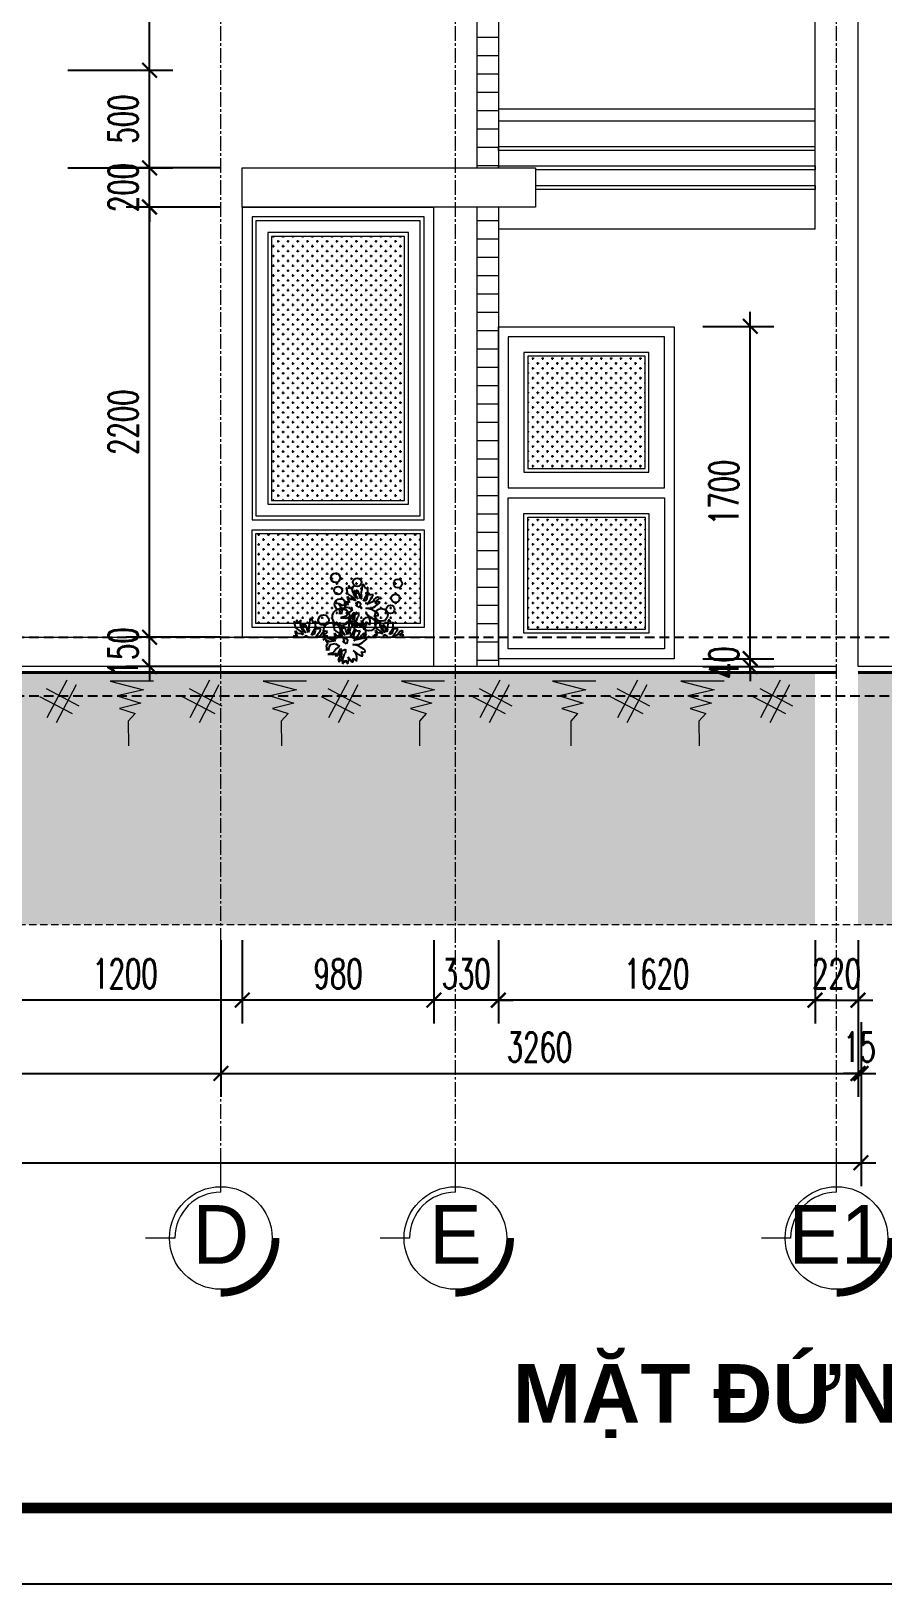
# Model space of a CAD drawing. Header units: millimetres. Extents: x -229618 to 2906, y -178063 to 96806.
# Drawn here: x -134404 to -130046, y -155647 to -147705 of the extents above; entities that cross this region are included whole.
import ezdxf
from ezdxf.enums import TextEntityAlignment as Align

# ---------------------------------------------------------------- set-up
doc = ezdxf.new("R2010")
doc.units = ezdxf.units.MM
doc.header["$LTSCALE"] = 200
doc.header["$MEASUREMENT"] = 0
doc.header["$PDMODE"] = 3
doc.header["$PDSIZE"] = 50
for name, pattern in [('CENTER', [2, 1.25, -0.25, 0.25, -0.25]), ('CENTER2', [1.125, 0.75, -0.125, 0.125, -0.125]), ('DASHED2', [0.375, 0.25, -0.125])]:
    doc.linetypes.add(name, pattern=pattern)
doc.layers.get('0').update_dxf_attribs({"color": 95, "linetype": 'CONTINUOUS'})
doc.layers.get('DEFPOINTS').update_dxf_attribs({"linetype": 'CONTINUOUS'})
for name, color, linetype, lineweight in [('cat', 1, 'CONTINUOUS', 40), ('hatch', 250, 'CONTINUOUS', 5), ('nho', 252, 'CONTINUOUS', 15), ('thay', 7, 'CONTINUOUS', 18), ('tim', 18, 'CENTER2', 9)]:
    doc.layers.add(name, color=color, linetype=linetype, lineweight=lineweight)
for name, color, linetype in [('DIM', 251, 'CONTINUOUS'), ('KHUNGTEN', 7, 'CONTINUOUS'), ('MANH', 9, 'CONTINUOUS'), ('NOITHAT', 99, 'CONTINUOUS'), ('TEXT', 33, 'CONTINUOUS'), ('TRUC', 251, 'CENTER')]:
    doc.layers.add(name, color=color, linetype=linetype)
doc.layers.add('in', color=203, linetype='CONTINUOUS', lineweight=5, plot=False)
doc.styles.add('Aria H B iso', font='Vharialb_0.ttf')
doc.styles.add('Aria H iso', font='Vharial_0.ttf')
doc.styles.add('dam', font='Vhavanb_0.ttf', dxfattribs={"width": 0.9, "height": 450})
doc.styles.add('Scale', font='vnsimli.shx', dxfattribs={"width": 0.65, "bigfont": 'bigfont.shx'})
doc.dimstyles.new('Scale', dxfattribs={"dimscale": 75, "dimtxt": 2, "dimasz": 1, "dimexe": 1.6, "dimexo": 0, "dimgap": 0.8, "dimtad": 1, "dimdec": 0, "dimzin": 0, "dimdsep": 46, "dimtxsty": 'Scale', "dimblk": 'ARCHTICK', "dimcen": 0.1, "dimdle": 1, "dimclrd": 256, "dimclre": 256, "dimclrt": 3, "dimadec": 0, "dimazin": 0, "dimtfac": 1, "dimtdec": 0, "dimtix": 1, "dimtmove": 2, "dimatfit": 3, "dimldrblk": 'ARCHTICK', "dimfxl": 0, "dimtolj": 1, "dimtzin": 0, "dimarcsym": 0})

# ---------------------------------------------------------------- blocks, each defined once
blk = doc.blocks.new('lohoa')
at = {"layer": 'NOITHAT'}
for p, q in [((-89.6, 460), (-82.6, 427.3)), ((-80.2, 450.7), (-89.6, 460)), ((-82.6, 413.2), (-84.9, 406.2)), ((-84.9, 406.2), (-73.2, 382.8)), ((-82.6, 427.3), (-47.5, 403.9)), ((-70.9, 399.2), (-82.6, 413.2)), ((-75.6, 469.4), (-80.2, 450.7)), ((-68.5, 455.4), (-75.6, 469.4)), ((-52.1, 396.8), (-70.9, 399.2)), ((-52.1, 467.1), (-68.5, 455.4)), ((-56.8, 453), (-52.1, 467.1)), ((-56.8, 443.6), (-56.8, 453)), ((-45.1, 415.6), (-56.8, 443.6)), ((-47.5, 446), (-45.1, 427.3)), ((-35.8, 434.3), (-47.5, 446)), ((-47.5, 403.9), (-42.8, 392.2)), ((-45.1, 427.3), (-28.7, 401.5)), ((-28.7, 401.5), (-45.1, 415.6)), ((-38.1, 446), (-35.8, 434.3)), ((-28.7, 441.3), (-38.1, 446)), ((-24.1, 427.3), (-28.7, 441.3)), ((-17, 403.9), (-24.1, 427.3)), ((-12.3, 417.9), (-17, 403.9)), ((-10, 450.7), (-14.7, 427.3)), ((-14.7, 427.3), (-12.3, 417.9)), ((-7.7, 474.1), (-10, 450.7)), ((1.7, 474.1), (-7.7, 474.1)), ((-0.6, 389.8), (6.4, 406.2)), ((6.4, 460), (1.7, 474.1)), ((11.1, 453), (6.4, 460)), ((6.4, 406.2), (18.1, 424.9)), ((20.4, 462.4), (11.1, 453)), ((18.1, 413.2), (13.4, 394.5)), ((18.1, 424.9), (20.4, 443.6)), ((22.8, 427.3), (18.1, 413.2)), ((20.4, 443.6), (20.4, 462.4)), ((27.4, 431.9), (22.8, 427.3)), ((29.8, 420.2), (27.4, 431.9)), ((34.5, 422.6), (29.8, 420.2)), ((29.8, 392.2), (43.8, 410.9)), ((48.5, 424.9), (34.5, 422.6)), ((43.8, 410.9), (48.5, 424.9)), ((55.5, 401.5), (46.2, 387.5)), ((60.2, 406.2), (55.5, 401.5)), ((69.6, 410.9), (60.2, 406.2)), ((62.6, 392.2), (74.3, 399.2)), ((81.3, 408.5), (69.6, 410.9)), ((74.3, 399.2), (81.3, 408.5)), ((-129.4, 378.1), (-117.7, 361.7)), ((-108.3, 368.7), (-129.4, 378.1)), ((-117.7, 361.7), (-124.7, 347.7)), ((-124.7, 347.7), (-122.4, 324.3)), ((-122.4, 324.3), (-120, 338.3)), ((-120, 338.3), (-113, 324.3)), ((-113, 324.3), (-110.7, 338.3)), ((-110.7, 338.3), (-103.6, 354.7)), ((-77.9, 373.4), (-108.3, 368.7)), ((-103.6, 354.7), (-80.2, 359.4)), ((-82.6, 380.4), (-101.3, 378.1)), ((-101.3, 378.1), (-77.9, 373.4)), ((-94.3, 387.5), (-82.6, 380.4)), ((-75.6, 380.4), (-94.3, 387.5)), ((-73.2, 333.6), (-89.6, 312.6)), ((-82.6, 392.2), (-75.6, 380.4)), ((-73.2, 382.8), (-82.6, 392.2)), ((-80.2, 359.4), (-56.8, 345.3)), ((-56.8, 345.3), (-73.2, 333.6)), ((-61.5, 314.9), (-49.8, 333.6)), ((-49.8, 333.6), (-56.8, 291.5)), ((-42.8, 392.2), (-52.1, 396.8)), ((-47.5, 279.8), (-45.1, 321.9)), ((-45.1, 321.9), (-26.4, 331.3)), ((-40.4, 380.4), (-33.4, 378.1)), ((-31.1, 380.4), (-40.4, 380.4)), ((-33.4, 378.1), (-40.4, 366.4)), ((-40.4, 366.4), (-35.8, 371.1)), ((-35.8, 371.1), (-33.4, 361.7)), ((-33.4, 385.1), (-31.1, 380.4)), ((-24.1, 385.1), (-33.4, 385.1)), ((-33.4, 361.7), (-31.1, 364.1)), ((-31.1, 364.1), (-24.1, 357)), ((-26.4, 331.3), (-26.4, 317.2)), ((-21.7, 387.5), (-24.1, 385.1)), ((-24.1, 357), (-21.7, 364.1)), ((-21.7, 380.4), (-21.7, 387.5)), ((-14.7, 380.4), (-21.7, 380.4)), ((-21.7, 364.1), (-14.7, 361.7)), ((-19.4, 366.4), (-14.7, 371.1)), ((-14.7, 361.7), (-19.4, 366.4)), ((-14.7, 371.1), (-14.7, 380.4)), ((13.4, 394.5), (-0.6, 389.8)), ((11.1, 354.7), (22.8, 354.7)), ((39.2, 347.7), (11.1, 354.7)), ((13.4, 324.3), (32.1, 307.9)), ((22.8, 317.2), (13.4, 324.3)), ((15.7, 373.4), (29.8, 392.2)), ((46.2, 387.5), (15.7, 373.4)), ((22.8, 354.7), (43.8, 354.7)), ((50.9, 340.7), (39.2, 347.7)), ((43.8, 354.7), (60.2, 364.1)), ((67.2, 331.3), (50.9, 340.7)), ((60.2, 382.8), (62.6, 392.2)), ((69.6, 387.5), (60.2, 382.8)), ((60.2, 364.1), (78.9, 380.4)), ((74.3, 324.3), (67.2, 331.3)), ((83.6, 385.1), (69.6, 387.5)), ((74.3, 314.9), (74.3, 324.3)), ((78.9, 380.4), (83.6, 385.1)), ((-356.9, 286.1), (-349.9, 253.3)), ((-347.6, 276.7), (-356.9, 286.1)), ((-349.9, 239.2), (-352.3, 232.2)), ((-349.9, 253.3), (-314.8, 229.9)), ((-338.2, 225.2), (-349.9, 239.2)), ((-342.9, 295.4), (-347.6, 276.7)), ((-335.9, 281.4), (-342.9, 295.4)), ((-319.5, 293.1), (-335.9, 281.4)), ((-324.2, 279), (-319.5, 293.1)), ((-324.2, 269.7), (-324.2, 279)), ((-312.5, 241.6), (-324.2, 269.7)), ((-314.8, 272), (-312.5, 253.3)), ((-303.1, 260.3), (-314.8, 272)), ((-312.5, 253.3), (-296.1, 227.5)), ((-296.1, 227.5), (-312.5, 241.6)), ((-305.4, 272), (-303.1, 260.3)), ((-296.1, 267.3), (-305.4, 272)), ((-291.4, 253.3), (-296.1, 267.3)), ((-284.4, 229.9), (-291.4, 253.3)), ((-279.7, 243.9), (-284.4, 229.9)), ((-277.3, 276.7), (-282, 253.3)), ((-282, 253.3), (-279.7, 243.9)), ((-275, 300.1), (-277.3, 276.7)), ((-265.6, 300.1), (-275, 300.1)), ((-261, 286.1), (-265.6, 300.1)), ((-256.3, 279), (-261, 286.1)), ((-261, 232.2), (-249.3, 250.9)), ((-246.9, 288.4), (-256.3, 279)), ((-249.3, 239.2), (-253.9, 220.5)), ((-249.3, 250.9), (-246.9, 269.7)), ((-244.6, 253.3), (-249.3, 239.2)), ((-246.9, 269.7), (-246.9, 288.4)), ((-239.9, 258), (-244.6, 253.3)), ((-237.5, 246.3), (-239.9, 258)), ((-232.9, 248.6), (-237.5, 246.3)), ((-218.8, 250.9), (-232.9, 248.6)), ((-223.5, 236.9), (-218.8, 250.9)), ((-156.3, 274.1), (-149.3, 241.3)), ((-147, 264.7), (-156.3, 274.1)), ((-149.3, 241.3), (-114.2, 217.9)), ((-142.3, 283.4), (-147, 264.7)), ((-135.3, 269.4), (-142.3, 283.4)), ((-118.9, 281.1), (-135.3, 269.4)), ((-123.6, 267), (-118.9, 281.1)), ((-123.6, 257.7), (-123.6, 267)), ((-111.8, 229.6), (-123.6, 257.7)), ((-89.6, 312.6), (-117.7, 305.5)), ((-117.7, 305.5), (-91.9, 303.2)), ((-114.2, 260), (-111.8, 241.3)), ((-102.5, 248.3), (-114.2, 260)), ((-111.8, 241.3), (-95.5, 215.5)), ((-104.8, 260), (-102.5, 248.3)), ((-95.5, 255.3), (-104.8, 260)), ((-90.8, 241.3), (-95.5, 255.3)), ((-91.9, 303.2), (-73.2, 310.2)), ((-83.8, 217.9), (-90.8, 241.3)), ((-76.7, 264.7), (-81.4, 241.3)), ((-81.4, 241.3), (-79.1, 231.9)), ((-73.2, 310.2), (-80.2, 296.2)), ((-80.2, 296.2), (-66.2, 298.5)), ((-74.4, 288.1), (-76.7, 264.7)), ((-65, 288.1), (-74.4, 288.1)), ((-66.2, 298.5), (-61.5, 314.9)), ((-60.3, 274.1), (-65, 288.1)), ((-56.8, 291.5), (-63.8, 275.1)), ((-63.8, 275.1), (-59.2, 263.4)), ((-55.7, 267), (-60.3, 274.1)), ((-60.3, 220.2), (-48.6, 239)), ((-59.2, 263.4), (-54.5, 279.8)), ((-46.3, 276.4), (-55.7, 267)), ((-54.5, 279.8), (-52.1, 270.4)), ((-52.1, 270.4), (-47.5, 279.8)), ((-48.6, 239), (-46.3, 257.7)), ((-44, 241.3), (-48.6, 227.2)), ((-46.3, 257.7), (-46.3, 276.4)), ((-39.3, 246), (-44, 241.3)), ((-40.4, 284.5), (-42.8, 270.4)), ((-42.8, 270.4), (-42.8, 256.4)), ((-42.8, 256.4), (-35.8, 265.7)), ((-33.4, 305.5), (-40.4, 284.5)), ((-36.9, 234.3), (-39.3, 246)), ((-35.8, 265.7), (-33.4, 261.1)), ((-28.7, 310.2), (-33.4, 305.5)), ((-33.4, 270.4), (-31.1, 263.4)), ((-33.4, 261.1), (-33.4, 270.4)), ((-18.2, 239), (-32.3, 236.6)), ((-31.1, 272.8), (-26.4, 265.7)), ((-31.1, 263.4), (-31.1, 272.8)), ((-26.4, 317.2), (-28.7, 310.2)), ((-26.4, 275.1), (-14.7, 256.4)), ((-26.4, 265.7), (-26.4, 275.1)), ((-22.9, 224.9), (-18.2, 239)), ((-14.7, 256.4), (-12.3, 265.7)), ((-12.3, 291.5), (-3, 277.4)), ((-10, 282.1), (-12.3, 291.5)), ((-12.3, 265.7), (-10, 272.8)), ((-10, 272.8), (-10, 282.1)), ((-3, 277.4), (4, 265.7)), ((4, 265.7), (13.4, 265.7)), ((13.4, 282.1), (20.4, 277.4)), ((13.4, 268.1), (13.4, 282.1)), ((13.4, 265.7), (13.4, 268.1)), ((20.4, 277.4), (27.4, 270.4)), ((29.8, 300.9), (22.8, 317.2)), ((27.4, 270.4), (32.1, 272.8)), ((32.1, 291.5), (29.8, 300.9)), ((32.1, 307.9), (55.5, 296.2)), ((32.1, 272.8), (32.1, 291.5)), ((53.2, 314.9), (57.9, 317.2)), ((60.2, 305.5), (53.2, 314.9)), ((55, 280.9), (61.1, 252.6)), ((63.1, 272.8), (55, 280.9)), ((55.5, 296.2), (62.6, 296.2)), ((57.9, 317.2), (74.3, 314.9)), ((61.1, 240.5), (59.1, 234.4)), ((62.6, 296.2), (60.2, 305.5)), ((61.1, 252.6), (91.4, 232.4)), ((71.2, 228.4), (61.1, 240.5)), ((67.1, 289), (63.1, 272.8)), ((73.2, 276.9), (67.1, 289)), ((87.3, 287), (73.2, 276.9)), ((83.3, 274.8), (87.3, 287)), ((83.3, 266.8), (83.3, 274.8)), ((93.4, 242.5), (83.3, 266.8)), ((91.4, 268.8), (93.4, 252.6)), ((101.5, 258.7), (91.4, 268.8)), ((93.4, 252.6), (107.6, 230.4)), ((107.6, 230.4), (93.4, 242.5)), ((99.5, 268.8), (101.5, 258.7)), ((107.6, 264.7), (99.5, 268.8)), ((111.6, 252.6), (107.6, 264.7)), ((117.7, 232.4), (111.6, 252.6)), ((121.7, 244.5), (117.7, 232.4)), ((123.7, 272.8), (119.7, 252.6)), ((119.7, 252.6), (121.7, 244.5)), ((125.7, 293), (123.7, 272.8)), ((133.8, 293), (125.7, 293)), ((137.9, 280.9), (133.8, 293)), ((141.9, 274.8), (137.9, 280.9)), ((137.9, 234.4), (148, 250.6)), ((150, 282.9), (141.9, 274.8)), ((148, 240.5), (143.9, 224.3)), ((148, 250.6), (150, 266.8)), ((152, 252.6), (148, 240.5)), ((150, 266.8), (150, 282.9)), ((156.1, 256.7), (152, 252.6)), ((158.1, 246.5), (156.1, 256.7)), ((162.1, 248.6), (158.1, 246.5)), ((158.1, 222.3), (170.2, 238.5)), ((174.2, 250.6), (162.1, 248.6)), ((170.2, 238.5), (174.2, 250.6)), ((192.4, 238.5), (184.3, 234.4)), ((202.5, 236.4), (192.4, 238.5)), ((-361.6, 213.5), (-349.9, 206.5)), ((-342.9, 206.5), (-361.6, 213.5)), ((-349.9, 206.5), (-356.3, 205.7)), ((-352.3, 232.2), (-340.5, 208.8)), ((-349.9, 218.2), (-342.9, 206.5)), ((-340.5, 208.8), (-349.9, 218.2)), ((-319.5, 222.8), (-338.2, 225.2)), ((-310.1, 218.2), (-319.5, 222.8)), ((-314.8, 229.9), (-310.1, 218.2)), ((-307.8, 206.5), (-305.4, 205.7)), ((-298.4, 206.5), (-307.8, 206.5)), ((-300.8, 211.1), (-298.4, 206.5)), ((-291.4, 211.1), (-300.8, 211.1)), ((-289, 213.5), (-291.4, 211.1)), ((-289, 206.5), (-289, 213.5)), ((-282, 206.5), (-289, 206.5)), ((-282, 205.7), (-282, 206.5)), ((-268, 215.8), (-261, 232.2)), ((-253.9, 220.5), (-268, 215.8)), ((-246.9, 205.7), (-237.5, 218.2)), ((-221.2, 213.5), (-238.1, 205.7)), ((-237.5, 218.2), (-223.5, 236.9)), ((-211.8, 227.5), (-221.2, 213.5)), ((-207.1, 232.2), (-211.8, 227.5)), ((-197.8, 236.9), (-207.1, 232.2)), ((-207.1, 208.8), (-204.8, 218.2)), ((-197.8, 213.5), (-207.1, 208.8)), ((-207.1, 190.1), (-188.4, 206.5)), ((-204.8, 218.2), (-193.1, 225.2)), ((-186, 234.6), (-197.8, 236.9)), ((-183.7, 211.1), (-197.8, 213.5)), ((-196.1, 192.1), (-184.4, 175.7)), ((-175.1, 182.8), (-196.1, 192.1)), ((-193.1, 225.2), (-186, 234.6)), ((-184.4, 175.7), (-191.4, 161.7)), ((-191.4, 161.7), (-189.1, 138.3)), ((-188.4, 206.5), (-183.7, 211.1)), ((-177.4, 152.3), (-170.4, 168.7)), ((-144.6, 187.5), (-175.1, 182.8)), ((-170.4, 168.7), (-147, 173.4)), ((-149.3, 194.5), (-168, 192.1)), ((-168, 192.1), (-144.6, 187.5)), ((-161, 201.5), (-149.3, 194.5)), ((-142.3, 194.5), (-161, 201.5)), ((-149.3, 227.2), (-151.6, 220.2)), ((-151.6, 220.2), (-139.9, 196.8)), ((-137.6, 213.2), (-149.3, 227.2)), ((-149.3, 206.2), (-142.3, 194.5)), ((-139.9, 196.8), (-149.3, 206.2)), ((-147, 173.4), (-123.6, 159.4)), ((-123.6, 159.4), (-139.9, 147.7)), ((-118.9, 210.9), (-137.6, 213.2)), ((-109.5, 206.2), (-118.9, 210.9)), ((-114.2, 217.9), (-109.5, 206.2)), ((-95.5, 215.5), (-111.8, 229.6)), ((-107.2, 194.5), (-100.1, 192.1)), ((-97.8, 194.5), (-107.2, 194.5)), ((-100.1, 192.1), (-107.2, 180.4)), ((-107.2, 180.4), (-102.5, 185.1)), ((-102.5, 185.1), (-100.1, 175.7)), ((-100.1, 199.2), (-97.8, 194.5)), ((-90.8, 199.2), (-100.1, 199.2)), ((-100.1, 175.7), (-97.8, 178.1)), ((-97.8, 178.1), (-90.8, 171.1)), ((-88.4, 201.5), (-90.8, 199.2)), ((-90.8, 171.1), (-88.4, 178.1)), ((-88.4, 194.5), (-88.4, 201.5)), ((-81.4, 194.5), (-88.4, 194.5)), ((-88.4, 178.1), (-81.4, 175.7)), ((-86.1, 180.4), (-81.4, 185.1)), ((-81.4, 175.7), (-86.1, 180.4)), ((-79.1, 231.9), (-83.8, 217.9)), ((-81.4, 185.1), (-81.4, 194.5)), ((-67.4, 203.8), (-60.3, 220.2)), ((-53.3, 208.5), (-67.4, 203.8)), ((-55.7, 168.7), (-44, 168.7)), ((-27.6, 161.7), (-55.7, 168.7)), ((-48.6, 227.2), (-53.3, 208.5)), ((-51, 187.5), (-36.9, 206.2)), ((-20.6, 201.5), (-51, 187.5)), ((-44, 168.7), (-22.9, 168.7)), ((-32.3, 236.6), (-36.9, 234.3)), ((-36.9, 206.2), (-22.9, 224.9)), ((-15.9, 154.7), (-27.6, 161.7)), ((-22.9, 168.7), (-6.5, 178.1)), ((-11.2, 215.5), (-20.6, 201.5)), ((-6.5, 220.2), (-11.2, 215.5)), ((2.9, 224.9), (-6.5, 220.2)), ((-6.5, 196.8), (-4.2, 206.2)), ((2.9, 201.5), (-6.5, 196.8)), ((-6.5, 178.1), (12.2, 194.5)), ((-4.2, 206.2), (7.5, 213.2)), ((14.6, 222.6), (2.9, 224.9)), ((16.9, 199.2), (2.9, 201.5)), ((7.5, 213.2), (14.6, 222.6)), ((12.2, 194.5), (16.9, 199.2)), ((20.7, 210.2), (23.9, 205.7)), ((30.8, 205.7), (20.7, 210.2)), ((61.1, 212.2), (44.9, 210.2)), ((44.9, 210.2), (65.1, 206.1)), ((51, 218.3), (61.1, 212.2)), ((67.1, 212.2), (51, 218.3)), ((59.1, 234.4), (69.2, 214.2)), ((61.1, 222.3), (67.1, 212.2)), ((69.2, 214.2), (61.1, 222.3)), ((65.1, 206.1), (62.1, 205.7)), ((87.3, 226.3), (71.2, 228.4)), ((95.4, 222.3), (87.3, 226.3)), ((91.4, 232.4), (95.4, 222.3)), ((97.5, 212.2), (103.5, 210.2)), ((105.5, 212.2), (97.5, 212.2)), ((103.5, 210.2), (100.8, 205.7)), ((103.5, 216.2), (105.5, 212.2)), ((111.6, 216.2), (103.5, 216.2)), ((113.6, 218.3), (111.6, 216.2)), ((113.6, 212.2), (113.6, 218.3)), ((119.7, 212.2), (113.6, 212.2)), ((119.7, 205.7), (119.7, 212.2)), ((131.8, 220.3), (137.9, 234.4)), ((143.9, 224.3), (131.8, 220.3)), ((145.9, 206.1), (158.1, 222.3)), ((172.2, 218.3), (145.9, 206.1)), ((180.3, 230.4), (172.2, 218.3)), ((184.3, 234.4), (180.3, 230.4)), ((184.3, 214.2), (186.4, 222.3)), ((192.4, 218.3), (184.3, 214.2)), ((186.4, 222.3), (196.5, 228.4)), ((204.6, 216.2), (192.4, 218.3)), ((193, 205.7), (200.5, 212.2)), ((196.5, 228.4), (202.5, 236.4)), ((200.5, 212.2), (204.6, 216.2)), ((-189.1, 138.3), (-186.8, 152.3)), ((-186.8, 152.3), (-179.7, 138.3)), ((-156.3, 126.6), (-184.4, 119.6)), ((-184.4, 119.6), (-158.7, 117.2)), ((-179.7, 138.3), (-177.4, 152.3)), ((-158.7, 117.2), (-139.9, 124.2)), ((-139.9, 147.7), (-156.3, 126.6)), ((-139.9, 124.2), (-147, 110.2)), ((-147, 110.2), (-132.9, 112.5)), ((-132.9, 112.5), (-128.2, 128.9)), ((-123.6, 105.5), (-130.6, 89.1)), ((-130.6, 89.1), (-125.9, 77.4)), ((-128.2, 128.9), (-116.5, 147.7)), ((-125.9, 77.4), (-121.2, 93.8)), ((-116.5, 147.7), (-123.6, 105.5)), ((-121.2, 93.8), (-118.9, 84.5)), ((-118.9, 84.5), (-114.2, 93.8)), ((-114.2, 93.8), (-111.8, 136)), ((-111.8, 136), (-93.1, 145.3)), ((-107.2, 98.5), (-109.5, 84.5)), ((-109.5, 84.5), (-109.5, 70.4)), ((-109.5, 70.4), (-102.5, 79.8)), ((-100.1, 119.6), (-107.2, 98.5)), ((-102.5, 79.8), (-100.1, 75.1)), ((-95.5, 124.2), (-100.1, 119.6)), ((-100.1, 84.5), (-97.8, 77.4)), ((-100.1, 75.1), (-100.1, 84.5)), ((-97.8, 86.8), (-93.1, 79.8)), ((-97.8, 77.4), (-97.8, 86.8)), ((-93.1, 131.3), (-95.5, 124.2)), ((-93.1, 145.3), (-93.1, 131.3)), ((-93.1, 89.1), (-81.4, 70.4)), ((-93.1, 79.8), (-93.1, 89.1)), ((-81.4, 70.4), (-79.1, 79.8)), ((-79.1, 105.5), (-69.7, 91.5)), ((-76.7, 96.2), (-79.1, 105.5)), ((-79.1, 79.8), (-76.7, 86.8)), ((-76.7, 86.8), (-76.7, 96.2)), ((-69.7, 91.5), (-62.7, 79.8)), ((-62.7, 79.8), (-53.3, 79.8)), ((-53.3, 138.3), (-34.6, 121.9)), ((-44, 131.3), (-53.3, 138.3)), ((-53.3, 96.2), (-46.3, 91.5)), ((-53.3, 82.1), (-53.3, 96.2)), ((-53.3, 79.8), (-53.3, 82.1)), ((-46.3, 91.5), (-39.3, 84.5)), ((-36.9, 114.9), (-44, 131.3)), ((-39.3, 84.5), (-34.6, 86.8)), ((-34.6, 105.5), (-36.9, 114.9)), ((-34.6, 121.9), (-11.2, 110.2)), ((-34.6, 86.8), (-34.6, 105.5)), ((0.5, 145.3), (-15.9, 154.7)), ((-13.5, 128.9), (-8.8, 131.3)), ((-6.5, 119.6), (-13.5, 128.9)), ((-11.2, 110.2), (-4.2, 110.2)), ((-8.8, 131.3), (7.5, 128.9)), ((-4.2, 110.2), (-6.5, 119.6)), ((7.5, 138.3), (0.5, 145.3)), ((7.5, 128.9), (7.5, 138.3))]:
    blk.add_line(p, q, dxfattribs=at)
for centre, radius in [((-144.1, 509.5), 23.7), ((-33.6, 486.8), 21.4), ((174.5, 480.5), 21.4), ((-131.4, 444.9), 20.5), ((-120.4, 373.9), 28.4), ((161.9, 404.9), 21.4), ((-205.6, 293.5), 26.8), ((-115.7, 309.3), 44.2), ((90.4, 319.7), 32.1), ((136.7, 348.2), 21.4), ((-163, 238.3), 42.6), ((-30.7, 234.3), 39.8), ((26.3, 273.4), 35.6)]:
    blk.add_circle(centre, radius, dxfattribs=at)
blk = doc.blocks.new('matsau')
at = {"layer": 'hatch', "linetype": 'Continuous'}
h = blk.add_hatch(dxfattribs=at)
h.set_pattern_fill('GRATE', color=256, scale=3000, style=0)
h.set_pattern_definition([(7e-15, (-29467.94, 185637.58), (0, 93.75), []), (90, (-29467.94, 185637.58), (-375, 2e-14), [])])
h.paths.add_polyline_path([(-8035, 4050), (-8145, 4050), (-8145, 3150), (-8035, 3150)])
h.paths.add_polyline_path([(-8035, 2950), (-8145, 2950), (-8145, 750), (-8035, 750)])
h.paths.add_polyline_path([(-8035, 6250), (-8145, 6250), (-8145, 4050), (-8035, 4050)])
h.paths.add_polyline_path([(-8145, 600), (-8035, 600), (-8035, 750), (-8145, 750)])
h = blk.add_hatch(dxfattribs=at)
h.set_pattern_fill('CROSS', color=256, scale=100, style=0)
h.set_pattern_definition([(180, (-6905, 820), (-25, 25), [12.5, -37.5]), (90, (-6911.25, 813.75), (25, 25), [12.5, -37.5])])
h.paths.add_polyline_path([(-6905, 1280), (-7745, 1280), (-7745, 820), (-6905, 820)])
h.paths.add_polyline_path([(-7665, 1450), (-7665, 2800), (-6985, 2800), (-6985, 1450)])
h = blk.add_hatch(dxfattribs=at)
h.set_pattern_fill('CROSS', color=256, scale=100, style=0)
h.set_pattern_definition([(0, (-8895, 845), (25, 25), [12.5, -37.5]), (90, (-8888.75, 838.75), (-25, 25), [12.5, -37.5])])
h.paths.add_polyline_path([(-8895, 2186.8), (-8895, 1613.4), (-8295, 1613.4), (-8295, 2186.8)])
h.paths.add_polyline_path([(-8895, 790), (-8295, 790), (-8295, 1363.4), (-8895, 1363.4)])
for points in [[(-6905, 1370), (-7745, 1370), (-7745, 2880), (-6905, 2880)], [(-6985, 1450), (-7665, 1450), (-7665, 2800), (-6985, 2800)], [(-8895, 2186.8), (-8295, 2186.8), (-8295, 1613.4), (-8895, 1613.4)], [(-8895, 790), (-8295, 790), (-8295, 1363.4), (-8895, 1363.4)], [(-6905, 1280), (-7745, 1280), (-7745, 820), (-6905, 820)]]:
    blk.add_lwpolyline(points, close=True, dxfattribs=at)
at = {"layer": 'nho', "linetype": 'Continuous'}
for points in [[(-8145, 3260), (-9763.8, 3260), (-9763.8, 3240), (-8145, 3240)], [(-6885, 1350), (-7765, 1350), (-7765, 2900), (-6885, 2900)], [(-6965, 1430), (-7685, 1430), (-7685, 2820), (-6965, 2820)], [(-8995, 2286.8), (-8195, 2286.8), (-8195, 1513.4), (-8995, 1513.4)], [(-8915, 2206.8), (-8275, 2206.8), (-8275, 1593.4), (-8915, 1593.4)], [(-8995, 690), (-8195, 690), (-8195, 1463.4), (-8995, 1463.4)], [(-8915, 770), (-8275, 770), (-8275, 1383.4), (-8915, 1383.4)], [(-6885, 1300), (-7765, 1300), (-7765, 800), (-6885, 800)]]:
    blk.add_lwpolyline(points, close=True, dxfattribs=at)
for points in [[(-8145, 3150), (-8145, 3160), (-9765, 3160), (-9765, 3140), (-8335, 3140)], [(-8335, 3060), (-9765, 3060), (-9765, 3040), (-8335, 3040)]]:
    blk.add_lwpolyline(points, dxfattribs=at)
at = {"layer": 'thay', "linetype": 'Continuous'}
for p, q in [((-8035, 9038.4), (-8035, 3150)), ((-8145, 6250), (-8145, 3150)), ((-9985, 600), (-9985, 4970)), ((-9765, 2836.8), (-9765, 4750)), ((-9765, 3450), (-8145, 3450)), ((-9765, 3390), (-8145, 3390)), ((-8145, 2950), (-8145, 600)), ((-8035, 2950), (-8035, 600)), ((-6835, 2950), (-7815, 2950)), ((-9765, 2836.8), (-8145, 2836.8)), ((-7815, 600), (-7815, 750)), ((-7815, 750), (-6835, 750)), ((-2035, 750), (-6835, 750))]:
    blk.add_line(p, q, dxfattribs=at)
for points in [[(-9985, 600), (-9985, 4970), (-8145, 4970), (-8145, 6250), (-8035, 6250), (-8035, 9038.4), (-8635, 9038.4), (-8635, 11850), (-4434.9, 11850), (-4434.9, 12700), (-4214.9, 12700), (-4214.9, 12550), (-125, 12550)], [(-6835, 2950), (-6835, 3150), (-8335, 3150), (-8335, 3150), (-8335, 2950), (-7815, 2950)]]:
    blk.add_lwpolyline(points, dxfattribs=at)
for points in [[(-7815, 2950), (-6835, 2950), (-6835, 750), (-7815, 750)], [(-9045, 640), (-8145, 640), (-8145, 2336.8), (-9045, 2336.8)]]:
    blk.add_lwpolyline(points, close=True, dxfattribs=at)
at = {"xscale": -1}
blk.add_blockref('lohoa', (-7456.2, 544.3), dxfattribs=at)
blk = doc.blocks.new('KhungA3')
at = {"layer": 'DEFPOINTS', "color": 8}
blk.add_lwpolyline([(-3.74, 3.81), (416.31, 3.81), (416.31, 300.81), (-3.74, 300.81)], close=True, dxfattribs=at)
at = {"layer": 'KHUNGTEN', "color": 4, "const_width": 0.724}
blk.add_lwpolyline([(7.54, 8.99), (411.13, 8.99), (411.13, 295.64), (7.54, 295.64)], close=True, dxfattribs=at)
blk = doc.blocks.new('_ArchTick')
at = {"color": 0, "linetype": 'ByBlock', "const_width": 0.15}
blk.add_lwpolyline([(-0.5, -0.5), (0.5, 0.5)], dxfattribs=at)
blk = doc.blocks.new('*D113')
at = {"layer": 'DEFPOINTS', "color": 0, "linetype": 'Continuous'}
for p in [(-133797.7, -150804.9), (-133433, -150804.9), (-133433, -150954.9)]:
    blk.add_point(p, dxfattribs=at)
at = {"layer": 'DIM', "linetype": 'Continuous', "lineweight": -2}
for p, q in [((-133797.7, -150804.9), (-133797.7, -150729.9)), ((-133433, -150804.9), (-133917.7, -150804.9)), ((-133797.7, -150954.9), (-133797.7, -150804.9)), ((-133433, -150954.9), (-133917.7, -150954.9)), ((-133797.7, -150954.9), (-133797.7, -151029.9))]:
    blk.add_line(p, q, dxfattribs=at)
at = {"layer": 'DIM', "linetype": 'Continuous', "lineweight": -2, "xscale": 75, "yscale": 75, "zscale": 75}
for p, rotation in [((-133797.7, -150804.9), 270), ((-133797.7, -150954.9), 90)]:
    blk.add_blockref('_ArchTick', p, dxfattribs=dict(at, rotation=rotation))
at = {"layer": 'DIM', "color": 3, "linetype": 'Continuous', "insert": (-133932.7, -150879.9), "char_height": 150, "attachment_point": 5, "rotation": 90, "style": 'Scale'}
blk.add_mtext('\\A1;150', dxfattribs=at)
blk = doc.blocks.new('*D114')
at = {"layer": 'DEFPOINTS', "color": 0, "linetype": 'Continuous'}
for p in [(-133797.7, -148604.9), (-133433, -148604.9), (-133433, -150804.9)]:
    blk.add_point(p, dxfattribs=at)
at = {"layer": 'DIM', "linetype": 'Continuous', "lineweight": -2}
for p, q in [((-133797.7, -150879.9), (-133797.7, -148529.9)), ((-133433, -148604.9), (-133917.7, -148604.9)), ((-133433, -150804.9), (-133917.7, -150804.9))]:
    blk.add_line(p, q, dxfattribs=at)
at = {"layer": 'DIM', "linetype": 'Continuous', "lineweight": -2, "xscale": 75, "yscale": 75, "zscale": 75}
for p, rotation in [((-133797.7, -148604.9), 90), ((-133797.7, -150804.9), 270)]:
    blk.add_blockref('_ArchTick', p, dxfattribs=dict(at, rotation=rotation))
at = {"layer": 'DIM', "color": 3, "linetype": 'Continuous', "insert": (-133932.7, -149704.9), "char_height": 150, "attachment_point": 5, "rotation": 90, "style": 'Scale'}
blk.add_mtext('\\A1;2200', dxfattribs=at)
blk = doc.blocks.new('*D115')
at = {"layer": 'DEFPOINTS', "color": 0, "linetype": 'Continuous'}
for p in [(-133797.7, -148404.9), (-133433, -148404.9), (-133433, -148604.9)]:
    blk.add_point(p, dxfattribs=at)
at = {"layer": 'DIM', "linetype": 'Continuous', "lineweight": -2}
for p, q in [((-133797.7, -148404.9), (-133797.7, -148329.9)), ((-133433, -148404.9), (-133917.7, -148404.9)), ((-133797.7, -148604.9), (-133797.7, -148404.9)), ((-133433, -148604.9), (-133917.7, -148604.9)), ((-133797.7, -148604.9), (-133797.7, -148679.9))]:
    blk.add_line(p, q, dxfattribs=at)
at = {"layer": 'DIM', "linetype": 'Continuous', "lineweight": -2, "xscale": 75, "yscale": 75, "zscale": 75}
for p, rotation in [((-133797.7, -148404.9), 270), ((-133797.7, -148604.9), 90)]:
    blk.add_blockref('_ArchTick', p, dxfattribs=dict(at, rotation=rotation))
at = {"layer": 'DIM', "color": 3, "linetype": 'Continuous', "insert": (-133932.7, -148504.9), "char_height": 150, "attachment_point": 5, "rotation": 90, "style": 'Scale'}
blk.add_mtext('\\A1;200', dxfattribs=at)
blk = doc.blocks.new('*D116')
at = {"layer": 'DEFPOINTS', "color": 0, "linetype": 'Continuous'}
for p in [(-134215.1, -147904.9), (-133797.7, -147904.9), (-134215.1, -148404.9)]:
    blk.add_point(p, dxfattribs=at)
at = {"layer": 'DIM', "linetype": 'Continuous', "lineweight": -2}
for p, q in [((-133797.7, -148479.9), (-133797.7, -147829.9)), ((-134215.1, -147904.9), (-133677.7, -147904.9)), ((-134215.1, -148404.9), (-133677.7, -148404.9))]:
    blk.add_line(p, q, dxfattribs=at)
at = {"layer": 'DIM', "linetype": 'Continuous', "lineweight": -2, "xscale": 75, "yscale": 75, "zscale": 75}
for p, rotation in [((-133797.7, -147904.9), 90), ((-133797.7, -148404.9), 270)]:
    blk.add_blockref('_ArchTick', p, dxfattribs=dict(at, rotation=rotation))
at = {"layer": 'DIM', "color": 3, "linetype": 'Continuous', "insert": (-133932.7, -148154.9), "char_height": 150, "attachment_point": 5, "rotation": 90, "style": 'Scale'}
blk.add_mtext('\\A1;500', dxfattribs=at)
blk = doc.blocks.new('*D117')
at = {"layer": 'DEFPOINTS', "color": 0, "linetype": 'Continuous'}
for p in [(-134215.1, -146804.9), (-133797.7, -146804.9), (-134215.1, -147904.9)]:
    blk.add_point(p, dxfattribs=at)
at = {"layer": 'DIM', "linetype": 'Continuous', "lineweight": -2}
for p, q in [((-133797.7, -147979.9), (-133797.7, -146729.9)), ((-134215.1, -146804.9), (-133677.7, -146804.9)), ((-134215.1, -147904.9), (-133677.7, -147904.9))]:
    blk.add_line(p, q, dxfattribs=at)
at = {"layer": 'DIM', "linetype": 'Continuous', "lineweight": -2, "xscale": 75, "yscale": 75, "zscale": 75}
for p, rotation in [((-133797.7, -146804.9), 90), ((-133797.7, -147904.9), 270)]:
    blk.add_blockref('_ArchTick', p, dxfattribs=dict(at, rotation=rotation))
at = {"layer": 'DIM', "color": 3, "linetype": 'Continuous', "insert": (-133932.7, -147354.9), "char_height": 150, "attachment_point": 5, "rotation": 90, "style": 'Scale'}
blk.add_mtext('\\A1;1100', dxfattribs=at)
blk = doc.blocks.new('*D125')
at = {"layer": 'DEFPOINTS', "color": 0, "linetype": 'Continuous'}
for p in [(-130967, -150914.9), (-130967, -150954.9), (-130724.7, -150914.9)]:
    blk.add_point(p, dxfattribs=at)
at = {"layer": 'DIM', "linetype": 'Continuous', "lineweight": -2}
for p, q in [((-130724.7, -150914.9), (-130724.7, -150839.9)), ((-130967, -150914.9), (-130604.7, -150914.9)), ((-130967, -150954.9), (-130604.7, -150954.9)), ((-130724.7, -150954.9), (-130724.7, -150914.9)), ((-130724.7, -150954.9), (-130724.7, -151029.9))]:
    blk.add_line(p, q, dxfattribs=at)
at = {"layer": 'DIM', "linetype": 'Continuous', "lineweight": -2, "xscale": 75, "yscale": 75, "zscale": 75}
for p, rotation in [((-130724.7, -150914.9), 270), ((-130724.7, -150954.9), 90)]:
    blk.add_blockref('_ArchTick', p, dxfattribs=dict(at, rotation=rotation))
at = {"layer": 'DIM', "color": 3, "linetype": 'Continuous', "insert": (-130859.7, -150934.9), "char_height": 150, "attachment_point": 5, "rotation": 90, "style": 'Scale'}
blk.add_mtext('\\A1;40', dxfattribs=at)
blk = doc.blocks.new('*D126')
at = {"layer": 'DEFPOINTS', "color": 0, "linetype": 'Continuous'}
for p in [(-130967, -149215), (-130724.7, -149215), (-130967, -150914.9)]:
    blk.add_point(p, dxfattribs=at)
at = {"layer": 'DIM', "linetype": 'Continuous', "lineweight": -2}
for p, q in [((-130724.7, -150989.9), (-130724.7, -149140)), ((-130967, -149215), (-130604.7, -149215)), ((-130967, -150914.9), (-130604.7, -150914.9))]:
    blk.add_line(p, q, dxfattribs=at)
at = {"layer": 'DIM', "linetype": 'Continuous', "lineweight": -2, "xscale": 75, "yscale": 75, "zscale": 75}
for p, rotation in [((-130724.7, -149215), 90), ((-130724.7, -150914.9), 270)]:
    blk.add_blockref('_ArchTick', p, dxfattribs=dict(at, rotation=rotation))
at = {"layer": 'DIM', "color": 3, "linetype": 'Continuous', "insert": (-130859.7, -150064.9), "char_height": 150, "attachment_point": 5, "rotation": 90, "style": 'Scale'}
blk.add_mtext('\\A1;1700', dxfattribs=at)
blk = doc.blocks.new('*D110')
at = {"layer": 'DEFPOINTS', "color": 0, "linetype": 'Continuous'}
for p in [(-137633, -152354), (-133433, -152354), (-133433, -153035.8)]:
    blk.add_point(p, dxfattribs=at)
at = {"layer": 'DIM', "linetype": 'Continuous', "lineweight": -2}
for p, q in [((-137633, -152354), (-137633, -153155.8)), ((-133433, -152354), (-133433, -153155.8)), ((-137708, -153035.8), (-133358, -153035.8))]:
    blk.add_line(p, q, dxfattribs=at)
at = {"layer": 'DIM', "linetype": 'Continuous', "lineweight": -2, "xscale": 75, "yscale": 75, "zscale": 75, "rotation": 180}
blk.add_blockref('_ArchTick', (-137633, -153035.8), dxfattribs=at)
at = {"layer": 'DIM', "linetype": 'Continuous', "lineweight": -2, "xscale": 75, "yscale": 75, "zscale": 75}
blk.add_blockref('_ArchTick', (-133433, -153035.8), dxfattribs=at)
at = {"layer": 'DIM', "color": 3, "linetype": 'Continuous', "insert": (-135533, -152900.8), "char_height": 150, "attachment_point": 5, "style": 'Scale'}
blk.add_mtext('\\A1;4200', dxfattribs=at)
blk = doc.blocks.new('*D111')
at = {"layer": 'DEFPOINTS', "color": 0, "linetype": 'Continuous'}
for p in [(-133433, -152780.8), (-130173, -152780.8), (-130173, -153035.8)]:
    blk.add_point(p, dxfattribs=at)
at = {"layer": 'DIM', "linetype": 'Continuous', "lineweight": -2}
for p, q in [((-133433, -152780.8), (-133433, -153155.8)), ((-130173, -152780.8), (-130173, -153155.8)), ((-133508, -153035.8), (-130098, -153035.8))]:
    blk.add_line(p, q, dxfattribs=at)
at = {"layer": 'DIM', "linetype": 'Continuous', "lineweight": -2, "xscale": 75, "yscale": 75, "zscale": 75, "rotation": 180}
blk.add_blockref('_ArchTick', (-133433, -153035.8), dxfattribs=at)
at = {"layer": 'DIM', "linetype": 'Continuous', "lineweight": -2, "xscale": 75, "yscale": 75, "zscale": 75}
blk.add_blockref('_ArchTick', (-130173, -153035.8), dxfattribs=at)
at = {"layer": 'DIM', "color": 3, "linetype": 'Continuous', "insert": (-131803, -152900.8), "char_height": 150, "attachment_point": 5, "style": 'Scale'}
blk.add_mtext('\\A1;3260', dxfattribs=at)
blk = doc.blocks.new('*D112')
at = {"layer": 'DEFPOINTS', "color": 0, "linetype": 'Continuous'}
for p in [(-140158, -152773.1), (-130158, -152773.1), (-130158, -153492.5)]:
    blk.add_point(p, dxfattribs=at)
at = {"layer": 'DIM', "linetype": 'Continuous', "lineweight": -2}
for p, q in [((-140158, -152773.1), (-140158, -153612.5)), ((-130158, -152773.1), (-130158, -153612.5)), ((-140233, -153492.5), (-130083, -153492.5))]:
    blk.add_line(p, q, dxfattribs=at)
at = {"layer": 'DIM', "linetype": 'Continuous', "lineweight": -2, "xscale": 75, "yscale": 75, "zscale": 75, "rotation": 180}
blk.add_blockref('_ArchTick', (-140158, -153492.5), dxfattribs=at)
at = {"layer": 'DIM', "linetype": 'Continuous', "lineweight": -2, "xscale": 75, "yscale": 75, "zscale": 75}
blk.add_blockref('_ArchTick', (-130158, -153492.5), dxfattribs=at)
at = {"layer": 'DIM', "color": 3, "linetype": 'Continuous', "insert": (-135158, -153357.5), "char_height": 150, "attachment_point": 5, "style": 'Scale'}
blk.add_mtext('\\A1;10000', dxfattribs=at)
blk = doc.blocks.new('tr')
at = {"layer": 'thay', "ltscale": 600}
for p, q in [((0, -200), (0, 0)), ((313, -513), (513, -513))]:
    blk.add_line(p, q, dxfattribs=at)
at = {"layer": 'thay', "ltscale": 600, "const_width": 50}
blk.add_lwpolyline([(-375, -513, 0.414214), (0, -888, 0.414214)], format="xyb", dxfattribs=at)
at = {"layer": 'thay', "ltscale": 600}
blk.add_circle((0, -513), 350, dxfattribs=at)
blk.add_arc((0, -513), 313, 0, 90, dxfattribs=at)
at = {"layer": 'TEXT', "linetype": 'Continuous', "style": 'Aria H iso'}
blk.add_attdef('A', text='', height=350, dxfattribs=at).set_placement((0, -671), align=Align.CENTER)
blk = doc.blocks.new('nendat')
at = {"layer": 'hatch', "linetype": 'Continuous'}
for p, q in [((7.2, 103.2), (108.6, -90)), ((-56.8, -29.8), (110.3, 57.9)), ((-40.9, 77.9), (60.5, -115.2)), ((-21.9, -70.2), (145.2, 17.5))]:
    blk.add_line(p, q, dxfattribs=at)
blk = doc.blocks.new('*D344')
at = {"layer": 'DEFPOINTS', "color": 0}
for p in [(-130393, -152354), (-130173, -152354), (-130173, -152660.8)]:
    blk.add_point(p, dxfattribs=at)
at = {"layer": 'DIM', "lineweight": -2}
for p, q in [((-130393, -152354), (-130393, -152780.8)), ((-130173, -152354), (-130173, -152780.8)), ((-130393, -152660.8), (-130468, -152660.8)), ((-130393, -152660.8), (-130173, -152660.8)), ((-130173, -152660.8), (-130098, -152660.8))]:
    blk.add_line(p, q, dxfattribs=at)
at = {"layer": 'DIM', "lineweight": -2, "xscale": 75, "yscale": 75, "zscale": 75}
blk.add_blockref('_ArchTick', (-130393, -152660.8), dxfattribs=at)
at = {"layer": 'DIM', "lineweight": -2, "xscale": 75, "yscale": 75, "zscale": 75, "rotation": 180}
blk.add_blockref('_ArchTick', (-130173, -152660.8), dxfattribs=at)
at = {"layer": 'DIM', "color": 3, "insert": (-130283, -152525.8), "char_height": 150, "attachment_point": 5, "style": 'Scale'}
blk.add_mtext('\\A1;220', dxfattribs=at)
blk = doc.blocks.new('*D345')
at = {"layer": 'DEFPOINTS', "color": 0}
for p in [(-132013, -152354), (-130393, -152354), (-132013, -152660.8)]:
    blk.add_point(p, dxfattribs=at)
at = {"layer": 'DIM', "lineweight": -2}
for p, q in [((-132013, -152354), (-132013, -152780.8)), ((-130393, -152354), (-130393, -152780.8)), ((-130318, -152660.8), (-132088, -152660.8))]:
    blk.add_line(p, q, dxfattribs=at)
at = {"layer": 'DIM', "lineweight": -2, "xscale": 75, "yscale": 75, "zscale": 75, "rotation": 180}
blk.add_blockref('_ArchTick', (-132013, -152660.8), dxfattribs=at)
at = {"layer": 'DIM', "lineweight": -2, "xscale": 75, "yscale": 75, "zscale": 75}
blk.add_blockref('_ArchTick', (-130393, -152660.8), dxfattribs=at)
at = {"layer": 'DIM', "color": 3, "insert": (-131203, -152525.8), "char_height": 150, "attachment_point": 5, "style": 'Scale'}
blk.add_mtext('\\A1;1620', dxfattribs=at)
blk = doc.blocks.new('*D346')
at = {"layer": 'DEFPOINTS', "color": 0}
for p in [(-132343, -152354), (-132013, -152354), (-132343, -152660.8)]:
    blk.add_point(p, dxfattribs=at)
at = {"layer": 'DIM', "lineweight": -2}
for p, q in [((-132343, -152354), (-132343, -152780.8)), ((-132013, -152354), (-132013, -152780.8)), ((-132343, -152660.8), (-132418, -152660.8)), ((-132013, -152660.8), (-132343, -152660.8)), ((-132013, -152660.8), (-131938, -152660.8))]:
    blk.add_line(p, q, dxfattribs=at)
at = {"layer": 'DIM', "lineweight": -2, "xscale": 75, "yscale": 75, "zscale": 75}
blk.add_blockref('_ArchTick', (-132343, -152660.8), dxfattribs=at)
at = {"layer": 'DIM', "lineweight": -2, "xscale": 75, "yscale": 75, "zscale": 75, "rotation": 180}
blk.add_blockref('_ArchTick', (-132013, -152660.8), dxfattribs=at)
at = {"layer": 'DIM', "color": 3, "insert": (-132178, -152525.8), "char_height": 150, "attachment_point": 5, "style": 'Scale'}
blk.add_mtext('\\A1;330', dxfattribs=at)
blk = doc.blocks.new('*D347')
at = {"layer": 'DEFPOINTS', "color": 0}
for p in [(-133323, -152354), (-132343, -152354), (-133323, -152660.8)]:
    blk.add_point(p, dxfattribs=at)
at = {"layer": 'DIM', "lineweight": -2}
for p, q in [((-133323, -152354), (-133323, -152780.8)), ((-132343, -152354), (-132343, -152780.8)), ((-132268, -152660.8), (-133398, -152660.8))]:
    blk.add_line(p, q, dxfattribs=at)
at = {"layer": 'DIM', "lineweight": -2, "xscale": 75, "yscale": 75, "zscale": 75, "rotation": 180}
blk.add_blockref('_ArchTick', (-133323, -152660.8), dxfattribs=at)
at = {"layer": 'DIM', "lineweight": -2, "xscale": 75, "yscale": 75, "zscale": 75}
blk.add_blockref('_ArchTick', (-132343, -152660.8), dxfattribs=at)
at = {"layer": 'DIM', "color": 3, "insert": (-132833, -152525.8), "char_height": 150, "attachment_point": 5, "style": 'Scale'}
blk.add_mtext('\\A1;980', dxfattribs=at)
blk = doc.blocks.new('*D348')
at = {"layer": 'DEFPOINTS', "color": 0}
for p in [(-134523, -152354), (-133323, -152354), (-134523, -152660.8)]:
    blk.add_point(p, dxfattribs=at)
at = {"layer": 'DIM', "lineweight": -2}
for p, q in [((-134523, -152354), (-134523, -152780.8)), ((-133323, -152354), (-133323, -152780.8)), ((-133248, -152660.8), (-134598, -152660.8))]:
    blk.add_line(p, q, dxfattribs=at)
at = {"layer": 'DIM', "lineweight": -2, "xscale": 75, "yscale": 75, "zscale": 75, "rotation": 180}
blk.add_blockref('_ArchTick', (-134523, -152660.8), dxfattribs=at)
at = {"layer": 'DIM', "lineweight": -2, "xscale": 75, "yscale": 75, "zscale": 75}
blk.add_blockref('_ArchTick', (-133323, -152660.8), dxfattribs=at)
at = {"layer": 'DIM', "color": 3, "insert": (-133923, -152525.8), "char_height": 150, "attachment_point": 5, "style": 'Scale'}
blk.add_mtext('\\A1;1200', dxfattribs=at)
blk = doc.blocks.new('*D352')
at = {"layer": 'DEFPOINTS', "color": 0}
for p in [(-130173, -152780.8), (-130158, -152780.8), (-130158, -153035.8)]:
    blk.add_point(p, dxfattribs=at)
at = {"layer": 'DIM', "lineweight": -2}
for p, q in [((-130173, -152780.8), (-130173, -153155.8)), ((-130158, -152780.8), (-130158, -153155.8)), ((-130173, -153035.8), (-130248, -153035.8)), ((-130173, -153035.8), (-130158, -153035.8)), ((-130158, -153035.8), (-130083, -153035.8))]:
    blk.add_line(p, q, dxfattribs=at)
at = {"layer": 'DIM', "lineweight": -2, "xscale": 75, "yscale": 75, "zscale": 75}
blk.add_blockref('_ArchTick', (-130173, -153035.8), dxfattribs=at)
at = {"layer": 'DIM', "lineweight": -2, "xscale": 75, "yscale": 75, "zscale": 75, "rotation": 180}
blk.add_blockref('_ArchTick', (-130158, -153035.8), dxfattribs=at)
at = {"layer": 'DIM', "color": 3, "insert": (-130165.5, -152900.8), "char_height": 150, "attachment_point": 5, "style": 'Scale'}
blk.add_mtext('\\A1;15', dxfattribs=at)

msp = doc.modelspace()

# ---------------------------------------------------------------- hatches: boundary and pattern name
at = {"layer": 'hatch', "linetype": 'DASHED2', "ltscale": 0.75}
h = msp.add_hatch(dxfattribs=at)
h.set_pattern_fill('AR-CONC', color=251, scale=50, style=0)
h.set_pattern_definition([(130, (-158490.6, -152274.86), (-358.63, -31.376), [37.5, -412.5]), (185, (-158490.6, -152274.86), (69.3757, 376.096), [30, -330]), (79.5486, (-158520.48, -152277.48), (-289.2547, 344.7198), [31.87, -350.571]), (133.8158, (-158490.6, -152174.86), (-533.6205, -82.7595), [56.25, -618.75]), (83.3644, (-158535.06, -152181.76), (-467.331, 487.059), [47.805, -525.8565]), (188.8158, (-158490.6, -152174.86), (-467.331, 487.059), [45, -495]), (159, (-158540.6, -152199.86), (-298.4535, -201.3094), [37.5, -412.5]), (214, (-158540.6, -152199.86), (-121.6577, 362.575), [30, -330]), (108.5486, (-158565.47, -152216.64), (-420.1113, 161.2652), [31.87, -350.571]), (142.5, (-158490.6, -152274.86), (-6.07993, 166.44693), [0, -326, 0, -335, 0, -331.25]), (172.5, (-158490.6, -152274.86), (-131.5348, 197.2059), [0, -191, 0, -318.5, 0, -126.25]), (212.5, (-158379.1, -152274.86), (-266.9112, -11.27744), [0, -125, 0, -390, 0, -517.5]), (222.5, (-158329.1, -152274.86), (-291.593, 50.0525), [0, -162.5, 0, -259, 0, -367.5])])
h.paths.add_polyline_path([(-130173, -152274.9), (-130173, -150984.9), (-127017.4, -150984.9), (-127017.4, -152274.9)])
h.paths.add_polyline_path([(-139923, -152274.9), (-139923, -150984.9), (-130393, -150984.9), (-130393, -152274.9)])
h.paths.add_polyline_path([(-140143, -150984.9), (-140143, -152274.9), (-153806.5, -152274.9), (-153806.5, -150984.9)])

# ---------------------------------------------------------------- linework, layer by layer
at = {"layer": 'cat', "linetype": 'Continuous'}
for p, q in [((-130283, -150984.9), (-140033, -150984.9)), ((-127017.4, -150984.9), (-130173, -150984.9))]:
    msp.add_line(p, q, dxfattribs=at)
at = {"layer": 'hatch', "color": 251, "linetype": 'DASHED2', "ltscale": 0.75}
msp.add_line((-153763.9, -152274.9), (-126944.8, -152274.9), dxfattribs=at)
at = {"layer": 'in', "linetype": 'Continuous'}
msp.add_lwpolyline([(-154609.9, -155646.6), (-123106.7, -155646.6), (-123106.7, -133371.6), (-154609.9, -133371.6)], close=True, dxfattribs=at)
at = {"layer": 'nho', "linetype": 'Continuous'}
for points in [[(-133777.3, -151029.7), (-133998.6, -151029.7), (-133828.7, -151074.7), (-133963.2, -151105), (-133842.3, -151142.6), (-133951.2, -151168.7), (-133871.1, -151194.2), (-133906.4, -151234.2), (-133905.4, -151361.1)], [(-132994.8, -151029.7), (-133216, -151029.7), (-133046.1, -151074.7), (-133180.6, -151105), (-133059.7, -151142.6), (-133168.6, -151168.7), (-133088.5, -151194.2), (-133123.8, -151234.2), (-133122.8, -151361.1)], [(-132288.1, -151029.7), (-132509.3, -151029.7), (-132339.5, -151074.7), (-132473.9, -151105), (-132353, -151142.6), (-132462, -151168.7), (-132381.9, -151194.2), (-132417.1, -151234.2), (-132416.1, -151361.1)], [(-131514.2, -151029.7), (-131735.5, -151029.7), (-131565.6, -151074.7), (-131700.1, -151105), (-131579.1, -151142.6), (-131688.1, -151168.7), (-131608, -151194.2), (-131643.2, -151234.2), (-131642.2, -151361.1)], [(-130858.2, -151029.7), (-131079.4, -151029.7), (-130909.5, -151074.7), (-131044, -151105), (-130923.1, -151142.6), (-131032, -151168.7), (-130951.9, -151194.2), (-130987.2, -151234.2), (-130986.2, -151361.1)]]:
    msp.add_lwpolyline(points, dxfattribs=at)
at = {"layer": 'thay', "linetype": 'Continuous'}
for p, q in [((-130283, -150954.9), (-140033, -150954.9)), ((-126987.4, -150954.9), (-130173, -150954.9))]:
    msp.add_line(p, q, dxfattribs=at)
at = {"layer": 'tim', "ltscale": 0.5}
for p, q in [((-133433, -153492.5), (-133433, -139004.9)), ((-132233, -153492.5), (-132233, -139004.9)), ((-130283, -153492.5), (-130283, -139004.9))]:
    msp.add_line(p, q, dxfattribs=at)
at = {"layer": 'TRUC', "linetype": 'DASHED2'}
for p, q in [((-153763.9, -150804.9), (-126987.4, -150804.9)), ((-153763.9, -151104.9), (-126987.4, -151104.9))]:
    msp.add_line(p, q, dxfattribs=at)

# ---------------------------------------------------------------- block references
at = {"layer": 'hatch', "linetype": 'Continuous', "xscale": -1}
for p in [(-134214.2, -151126.9), (-133483.2, -151126.9), (-132773, -151126.9), (-131999.1, -151126.9), (-131295, -151126.9), (-130564.1, -151126.9)]:
    msp.add_blockref('nendat', p, dxfattribs=at)
at = {"layer": 'KHUNGTEN', "xscale": 75, "yscale": 75, "zscale": 75.00000000000009}
msp.add_blockref('KhungA3', (-154329.6, -155932.6), dxfattribs=at)
at = {"layer": 'MANH', "xscale": 0.75, "yscale": 0.75, "zscale": 0.75, "rotation": 90}
for p in [(-133817.9, -153877.4), (-132617.9, -153877.4), (-130667.9, -153877.4)]:
    msp.add_blockref('tr', p, dxfattribs=at)

# ---------------------------------------------------------------- texts
at = {"layer": 'TEXT', "linetype": 'Continuous', "style": 'dam'}
msp.add_text('d', height=300, dxfattribs=at).set_placement((-133433, -153859), align=Align.MIDDLE)
for s, p in [('e', (-132233, -153859)), ('e1', (-130283, -153859))]:
    msp.add_text(s, height=300, rotation=360, dxfattribs=at).set_placement(p, align=Align.MIDDLE)
at = {"layer": 'TEXT', "style": 'Aria H B iso'}
msp.add_text('mÆt ®øng trôc a-e1', height=300, dxfattribs=at).set_placement((-127283.9, -154822.4), align=Align.RIGHT)

# ---------------------------------------------------------------- dimensions: what is measured, and where the dimension line sits
at = {"layer": 'DIM', "linetype": 'Continuous'}
for base, p1, p2, picture, middle in [((-133797.7, -146804.9), (-134215.1, -147904.9), (-134215.1, -146804.9), '*D117', (-133932.7, -147354.9)), ((-133797.7, -147904.9), (-134215.1, -148404.9), (-134215.1, -147904.9), '*D116', (-133932.7, -148154.9)), ((-133797.7, -148404.9), (-133433, -148604.9), (-133433, -148404.9), '*D115', (-133932.7, -148504.9)), ((-133797.7, -148604.9), (-133433, -150804.9), (-133433, -148604.9), '*D114', (-133932.7, -149704.9)), ((-130724.7, -149215), (-130967, -150914.9), (-130967, -149215), '*D126', (-130859.7, -150064.9)), ((-133797.7, -150804.9), (-133433, -150954.9), (-133433, -150804.9), '*D113', (-133932.7, -150879.9)), ((-130724.7, -150914.9), (-130967, -150954.9), (-130967, -150914.9), '*D125', (-130859.7, -150934.9))]:
    dim = msp.add_linear_dim(base=base, p1=p1, p2=p2, angle=90, dimstyle='Scale', override={"dimfxl": 70}, dxfattribs=at)
    dim.commit()
    dim.dimension.update_dxf_attribs({"geometry": picture, "text_midpoint": middle})
for base, p1, p2, picture, middle in [((-133433, -153035.8), (-137633, -152354), (-133433, -152354), '*D110', (-135533, -152900.8)), ((-130158, -153492.5), (-140158, -152773.1), (-130158, -152773.1), '*D112', (-135158, -153357.5)), ((-130173, -153035.8), (-133433, -152780.8), (-130173, -152780.8), '*D111', (-131803, -152900.8))]:
    dim = msp.add_linear_dim(base=base, p1=p1, p2=p2, angle=180, dimstyle='Scale', dxfattribs=at)
    dim.commit()
    dim.dimension.update_dxf_attribs({"geometry": picture, "text_midpoint": middle})
at = {"layer": 'DIM'}
for base, p1, p2, picture, middle in [((-134523, -152660.8), (-133323, -152354), (-134523, -152354), '*D348', (-133923, -152525.8)), ((-133323, -152660.8), (-132343, -152354), (-133323, -152354), '*D347', (-132833, -152525.8)), ((-132343, -152660.8), (-132013, -152354), (-132343, -152354), '*D346', (-132178, -152525.8)), ((-132013, -152660.8), (-130393, -152354), (-132013, -152354), '*D345', (-131203, -152525.8)), ((-130173, -152660.8), (-130393, -152354), (-130173, -152354), '*D344', (-130283, -152525.8)), ((-130158, -153035.8), (-130173, -152780.8), (-130158, -152780.8), '*D352', (-130165.5, -152900.8))]:
    dim = msp.add_linear_dim(base=base, p1=p1, p2=p2, angle=180, dimstyle='Scale', dxfattribs=at)
    dim.commit()
    dim.dimension.update_dxf_attribs({"geometry": picture, "text_midpoint": middle})

# ---------------------------------------------------------------- next in the draw order: block references
at = {"layer": 'hatch', "linetype": 'Continuous', "xscale": -1}
msp.add_blockref('matsau', (-140158, -151554.9), dxfattribs=at)

doc.saveas('drawing.dxf')
